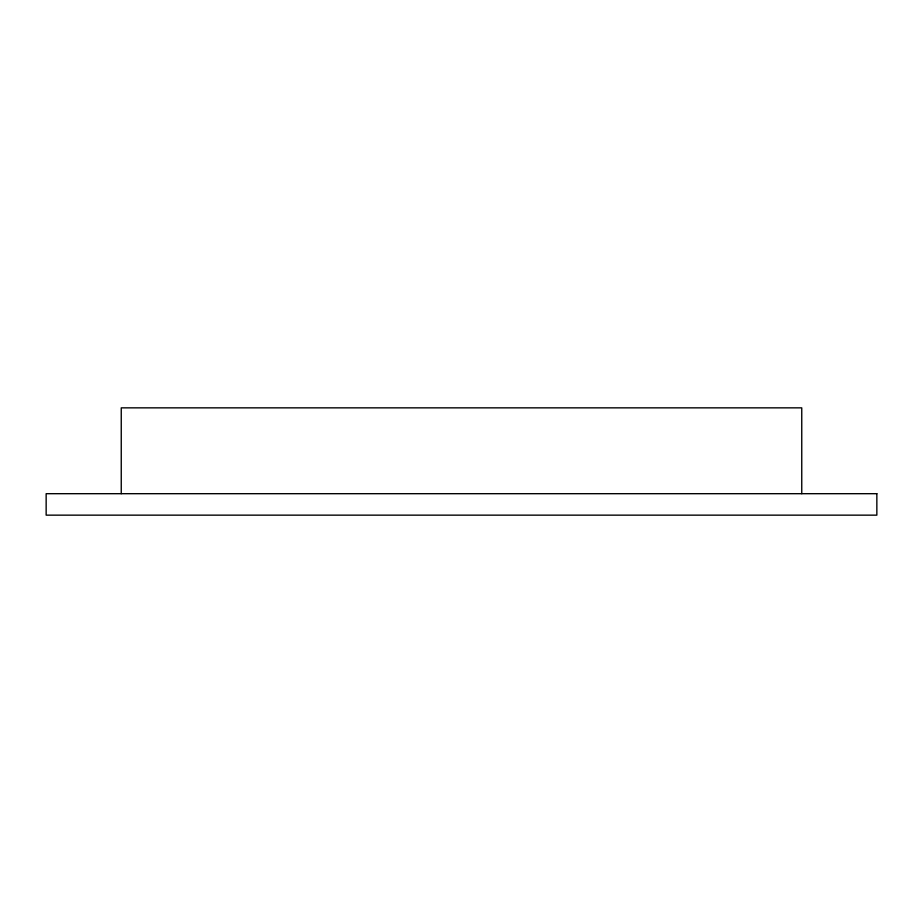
<?xml version="1.0" encoding="UTF-8"?>
<svg xmlns="http://www.w3.org/2000/svg" width="923" height="923" viewBox="0 0 923 923"><rect width="100%" height="100%" fill="white"/><g stroke="black" fill="none" stroke-linecap="round" stroke-linejoin="round"><path stroke-width="1.38" d="M801.752 493.69L801.752 407.851L121.248 407.851L121.248 493.69M876.85 493.69L46.15 493.69L46.15 515.149L876.85 515.149L876.85 493.69"/></g></svg>
